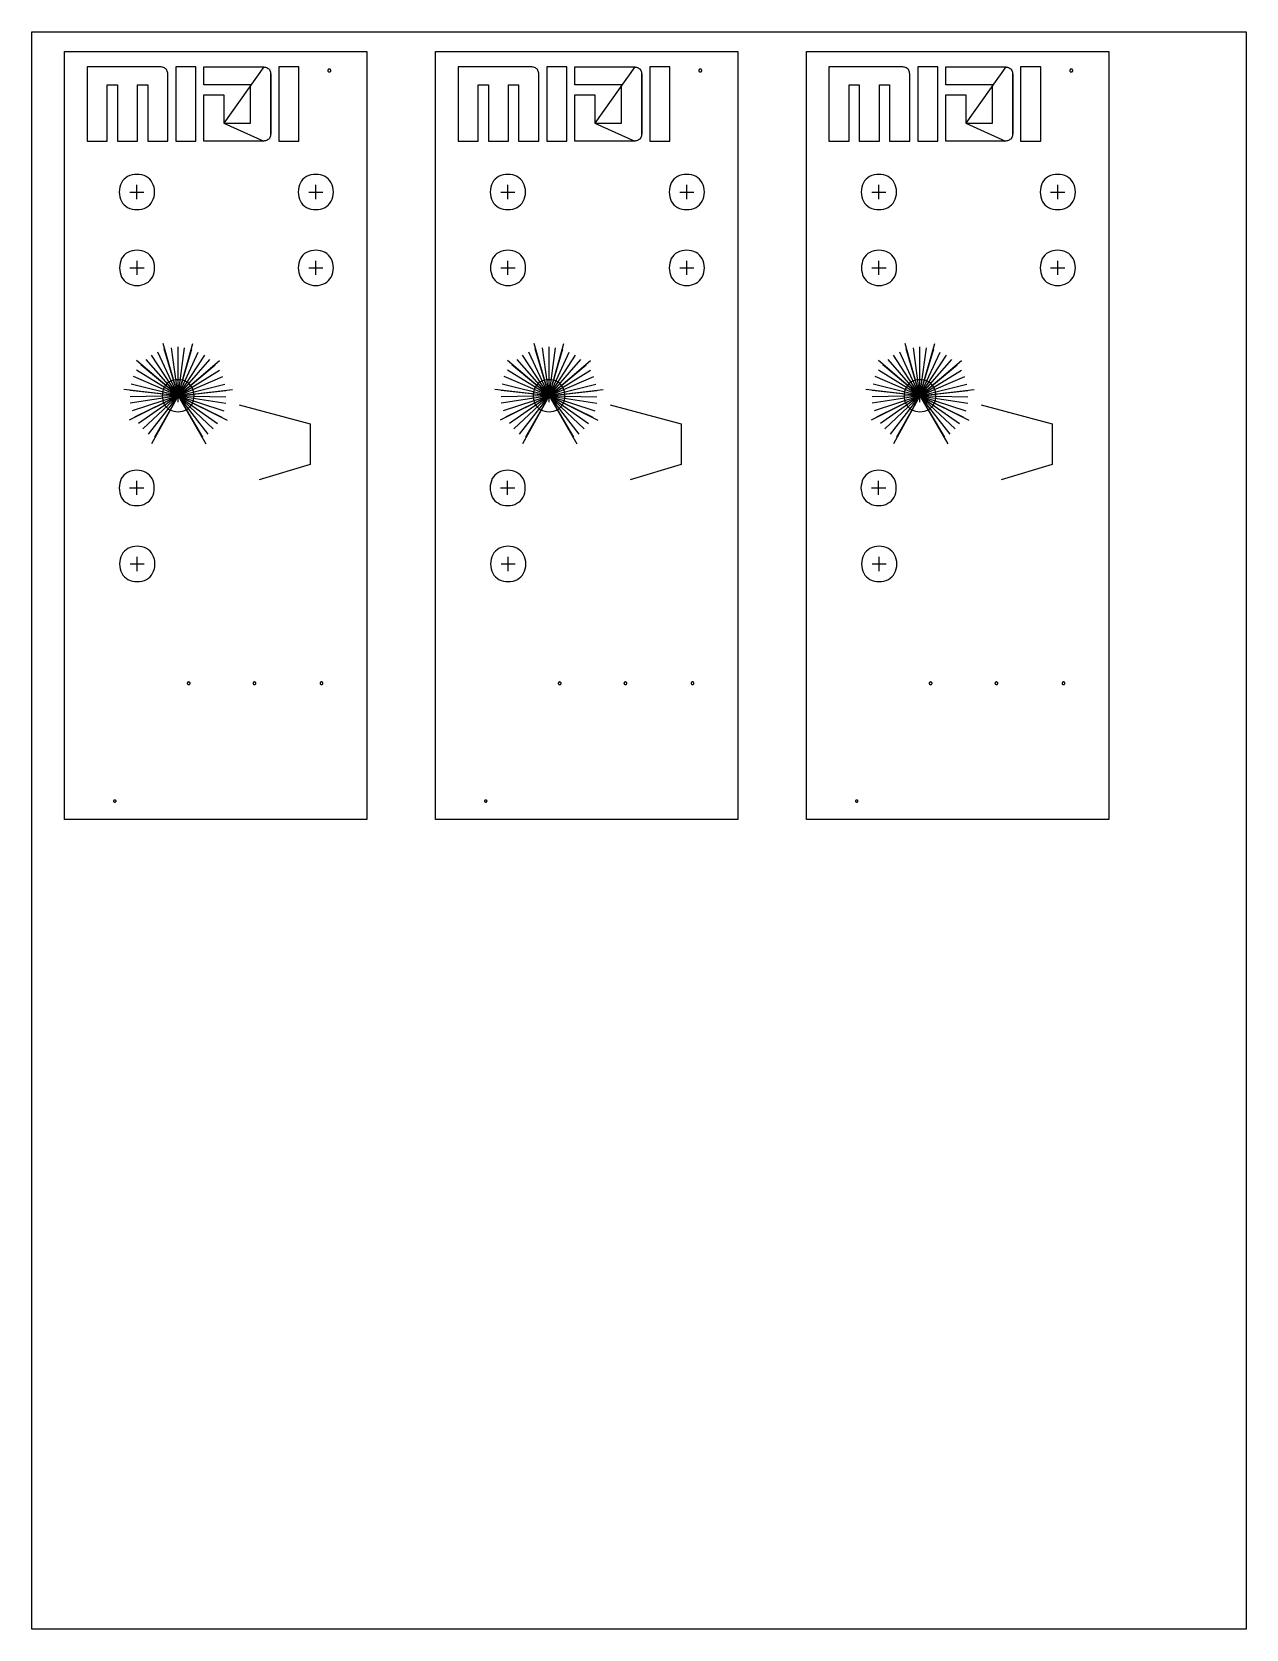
# Model space of a CAD drawing. Extents: x 6 to 209, y 7 to 274.
import ezdxf

# ---------------------------------------------------------------- set-up
doc = ezdxf.new("R2010")
doc.units = 0
doc.layers.add('text', color=7, linetype='CONTINUOUS')

msp = doc.modelspace()

# ---------------------------------------------------------------- linework, layer by layer
at = {"layer": 'text', "color": 5}
msp.add_lwpolyline([(5.56755, 274.434538), (208.776508, 274.434538), (208.776508, 7.241821), (5.56755, 7.241821), (5.56755, 274.434538)], close=True, dxfattribs=at)
at = {"layer": 'text', "color": 7}
for points in [[(29.305171, 142.66559), (11.039586, 142.66559), (11.039586, 271.135714), (61.615607, 271.135714), (61.615607, 142.66559), (11.039586, 142.66559)], [(91.394059, 142.66559), (73.128474, 142.66559), (73.128474, 271.135714), (123.704494, 271.135714), (123.704494, 142.66559), (73.128474, 142.66559)], [(153.482948, 142.66559), (135.217363, 142.66559), (135.217363, 271.135714), (185.793383, 271.135714), (185.793383, 142.66559), (135.217363, 142.66559)], [(27.136029, 268.588512), (24.940809, 268.585703), (14.791956, 268.585703), (14.791956, 256.178428), (18.164139, 256.178428), (18.164139, 265.605373), (19.866382, 265.605373), (19.866382, 256.178428), (23.241375, 256.178428), (23.241375, 265.605373), (24.940809, 265.605373), (24.940809, 256.178428), (28.317206, 256.178428), (28.320015, 267.405931)], [(89.224918, 268.588512), (87.029698, 268.585703), (76.880845, 268.585703), (76.880845, 256.178428), (80.253028, 256.178428), (80.253028, 265.605373), (81.955271, 265.605373), (81.955271, 256.178428), (85.330264, 256.178428), (85.330264, 265.605373), (87.029698, 265.605373), (87.029698, 256.178428), (90.406095, 256.178428), (90.408904, 267.405931)], [(151.313807, 268.588512), (149.118587, 268.585703), (138.969733, 268.585703), (138.969733, 256.178428), (142.341917, 256.178428), (142.341917, 265.605373), (144.04416, 265.605373), (144.04416, 256.178428), (147.419153, 256.178428), (147.419153, 265.605373), (149.118587, 265.605373), (149.118587, 256.178428), (152.494984, 256.178428), (152.497793, 267.405931)]]:
    msp.add_lwpolyline(points, dxfattribs=at)
for points in [[(33.015229, 268.585703), (29.641641, 268.585703), (29.641641, 256.179832), (33.015229, 256.179832), (33.015229, 268.585703), (33.015229, 268.585703)], [(37.713252, 259.157354), (42.169703, 259.157354), (42.169703, 265.605373), (34.339665, 265.605373), (34.339665, 268.585703), (44.366327, 268.588512)], [(45.5461, 267.405931), (45.543291, 257.3582)], [(50.244123, 268.585703), (46.869131, 268.585703), (46.869131, 256.179832), (50.244123, 256.179832), (50.244123, 268.585703), (50.244123, 268.585703)], [(95.104118, 268.585703), (91.73053, 268.585703), (91.73053, 256.179832), (95.104118, 256.179832), (95.104118, 268.585703), (95.104118, 268.585703)], [(99.802141, 259.157354), (104.258592, 259.157354), (104.258592, 265.605373), (96.428553, 265.605373), (96.428553, 268.585703), (106.455216, 268.588512)], [(107.634989, 267.405931), (107.63218, 257.3582)], [(112.333012, 268.585703), (108.95802, 268.585703), (108.95802, 256.179832), (112.333012, 256.179832), (112.333012, 268.585703), (112.333012, 268.585703)], [(157.193007, 268.585703), (153.819419, 268.585703), (153.819419, 256.179832), (157.193007, 256.179832), (157.193007, 268.585703), (157.193007, 268.585703)], [(161.89103, 259.157354), (166.347481, 259.157354), (166.347481, 265.605373), (158.517442, 265.605373), (158.517442, 268.585703), (168.544105, 268.588512)], [(169.723878, 267.405931), (169.721069, 257.3582)], [(174.421901, 268.585703), (171.046909, 268.585703), (171.046909, 256.179832), (174.421901, 256.179832), (174.421901, 268.585703), (174.421901, 268.585703)], [(44.360709, 256.178428), (34.339665, 256.178428), (34.339665, 263.901725), (37.713252, 263.901725), (37.713252, 259.157354), (37.713252, 259.157354)], [(106.449598, 256.178428), (96.428553, 256.178428), (96.428553, 263.901725), (99.802141, 263.901725), (99.802141, 259.157354), (99.802141, 259.157354)], [(168.538487, 256.178428), (158.517442, 256.178428), (158.517442, 263.901725), (161.89103, 263.901725), (161.89103, 259.157354), (161.89103, 259.157354)]]:
    msp.add_lwpolyline(points, close=True, dxfattribs=at)
at = {"layer": 'text', "color": 1}
for points in [[(55.605996, 267.973848), (55.605996, 267.973848)], [(117.694885, 267.973848), (117.694885, 267.973848)], [(179.783774, 267.973848), (179.783774, 267.973848)], [(19.649877, 145.76251), (19.649877, 145.76251)], [(81.738766, 145.76251), (81.738766, 145.76251)], [(143.827655, 145.76251), (143.827655, 145.76251)]]:
    msp.add_lwpolyline(points, close=True, dxfattribs=at)
for points in [[(23.136552, 246.476095), (23.136552, 248.837942)], [(53.073441, 246.476095), (53.073441, 248.837942)], [(85.225441, 246.476095), (85.225441, 248.837942)], [(115.16233, 246.476095), (115.16233, 248.837942)], [(147.31433, 246.476095), (147.31433, 248.837942)], [(177.251219, 246.476095), (177.251219, 248.837942)], [(21.956863, 247.656842), (24.3173, 247.656842)], [(51.893752, 247.656842), (54.254188, 247.656842)], [(84.045752, 247.656842), (86.406188, 247.656842)], [(113.982641, 247.656842), (116.343077, 247.656842)], [(146.134641, 247.656842), (148.495077, 247.656842)], [(176.07153, 247.656842), (178.431966, 247.656842)], [(23.157886, 233.786413), (23.157886, 236.14826)], [(53.073441, 233.786413), (53.073441, 236.14826)], [(85.246774, 233.786413), (85.246774, 236.14826)], [(115.16233, 233.786413), (115.16233, 236.14826)], [(147.335663, 233.786413), (147.335663, 236.14826)], [(177.251219, 233.786413), (177.251219, 236.14826)], [(21.978197, 234.96716), (24.338633, 234.96716)], [(51.893752, 234.96716), (54.254188, 234.96716)], [(84.067086, 234.96716), (86.427522, 234.96716)], [(113.982641, 234.96716), (116.343077, 234.96716)], [(146.155974, 234.96716), (148.516411, 234.96716)], [(176.07153, 234.96716), (178.431966, 234.96716)], [(30.023963, 213.569427), (27.529367, 222.300508)], [(30.023963, 213.569427), (32.518556, 222.300508)], [(92.112852, 213.569427), (89.618256, 222.300508)], [(92.112852, 213.569427), (94.607445, 222.300508)], [(154.201741, 213.569427), (151.707144, 222.300508)], [(154.201741, 213.569427), (156.696334, 222.300508)], [(30.023963, 213.569427), (23.074732, 219.449555)], [(30.023963, 213.569427), (24.6784, 219.627722)], [(30.023963, 213.569427), (25.569328, 220.340474)], [(30.023963, 213.569427), (26.638439, 220.875032)], [(30.023963, 213.569427), (27.707553, 221.409589)], [(30.023963, 213.569427), (28.954849, 221.587756)], [(30.023963, 213.569427), (30.023963, 221.765951)], [(30.023963, 213.569427), (31.093074, 221.587756)], [(30.023963, 213.569427), (32.340372, 221.409589)], [(30.023963, 213.569427), (33.409484, 220.875032)], [(30.023963, 213.569427), (34.478595, 220.340474)], [(30.023963, 213.569427), (35.369523, 219.627722)], [(30.023963, 213.569427), (36.973191, 219.449555)], [(92.112852, 213.569427), (85.16362, 219.449555)], [(92.112852, 213.569427), (86.767289, 219.627722)], [(92.112852, 213.569427), (87.658217, 220.340474)], [(92.112852, 213.569427), (88.727328, 220.875032)], [(92.112852, 213.569427), (89.796442, 221.409589)], [(92.112852, 213.569427), (91.043737, 221.587756)], [(92.112852, 213.569427), (92.112852, 221.765951)], [(92.112852, 213.569427), (93.181963, 221.587756)], [(92.112852, 213.569427), (94.429261, 221.409589)], [(92.112852, 213.569427), (95.498372, 220.875032)], [(92.112852, 213.569427), (96.567484, 220.340474)], [(92.112852, 213.569427), (97.458411, 219.627722)], [(92.112852, 213.569427), (99.06208, 219.449555)], [(154.201741, 213.569427), (147.252509, 219.449555)], [(154.201741, 213.569427), (148.856178, 219.627722)], [(154.201741, 213.569427), (149.747105, 220.340474)], [(154.201741, 213.569427), (150.816217, 220.875032)], [(154.201741, 213.569427), (151.885331, 221.409589)], [(154.201741, 213.569427), (153.132626, 221.587756)], [(154.201741, 213.569427), (154.201741, 221.765951)], [(154.201741, 213.569427), (155.270852, 221.587756)], [(154.201741, 213.569427), (156.51815, 221.409589)], [(154.201741, 213.569427), (157.587261, 220.875032)], [(154.201741, 213.569427), (158.656373, 220.340474)], [(154.201741, 213.569427), (159.5473, 219.627722)], [(154.201741, 213.569427), (161.150969, 219.449555)], [(30.023963, 213.569427), (22.540177, 216.77677)], [(30.023963, 213.569427), (23.074732, 217.845884)], [(30.023963, 213.569427), (23.787473, 218.736803)], [(30.023963, 213.569427), (36.26045, 218.736803)], [(30.023963, 213.569427), (36.973191, 217.845884)], [(30.023963, 213.569427), (37.507748, 216.77677)], [(92.112852, 213.569427), (84.629066, 216.77677)], [(92.112852, 213.569427), (85.16362, 217.845884)], [(92.112852, 213.569427), (85.876361, 218.736803)], [(92.112852, 213.569427), (98.349339, 218.736803)], [(92.112852, 213.569427), (99.06208, 217.845884)], [(92.112852, 213.569427), (99.596637, 216.77677)], [(154.201741, 213.569427), (146.717955, 216.77677)], [(154.201741, 213.569427), (147.252509, 217.845884)], [(154.201741, 213.569427), (147.96525, 218.736803)], [(154.201741, 213.569427), (160.438228, 218.736803)], [(154.201741, 213.569427), (161.150969, 217.845884)], [(154.201741, 213.569427), (161.685526, 216.77677)], [(30.023963, 213.569427), (20.936509, 214.638541)], [(30.023963, 213.569427), (22.00562, 214.460346)], [(30.023963, 213.569427), (22.183804, 215.52946)], [(30.023963, 213.569427), (37.864119, 215.52946)], [(30.023963, 213.569427), (39.111417, 214.638541)], [(30.023963, 212.500313), (30.023963, 214.638541)], [(30.023963, 213.569427), (38.042305, 214.460346)], [(92.112852, 213.569427), (83.025398, 214.638541)], [(92.112852, 213.569427), (84.094509, 214.460346)], [(92.112852, 213.569427), (84.272693, 215.52946)], [(92.112852, 213.569427), (99.953008, 215.52946)], [(92.112852, 213.569427), (101.200306, 214.638541)], [(92.112852, 212.500313), (92.112852, 214.638541)], [(92.112852, 213.569427), (100.131194, 214.460346)], [(154.201741, 213.569427), (145.114287, 214.638541)], [(154.201741, 213.569427), (146.183398, 214.460346)], [(154.201741, 213.569427), (146.361582, 215.52946)], [(154.201741, 213.569427), (162.041896, 215.52946)], [(154.201741, 213.569427), (163.289194, 214.638541)], [(154.201741, 212.500313), (154.201741, 214.638541)], [(154.201741, 213.569427), (162.220083, 214.460346)], [(30.023963, 213.569427), (21.827434, 209.471165)], [(30.023963, 213.569427), (22.00562, 212.322118)], [(30.023963, 213.569427), (22.00562, 213.391232)], [(30.023963, 213.569427), (22.361991, 211.074837)], [(30.023963, 213.569427), (22.718361, 210.005722)], [(30.023963, 213.569427), (23.431102, 208.936608)], [(30.023963, 213.569427), (24.143843, 208.045689)], [(30.023963, 213.569427), (25.034771, 207.154742)], [(30.023963, 213.569427), (25.569328, 205.55107)], [(30.023963, 213.569427), (26.103885, 206.620185)], [(28.954849, 213.569427), (31.093074, 213.569427)], [(30.023963, 213.569427), (38.220489, 209.471165)], [(30.023963, 213.569427), (34.656782, 205.55107)], [(30.023963, 213.569427), (38.042305, 213.391232)], [(30.023963, 213.569427), (38.042305, 212.322118)], [(30.023963, 213.569427), (37.685932, 211.074837)], [(30.023963, 213.569427), (37.329562, 210.005722)], [(30.023963, 213.569427), (36.616821, 208.936608)], [(30.023963, 213.569427), (35.90408, 208.045689)], [(30.023963, 213.569427), (35.013152, 207.154742)], [(30.023963, 213.569427), (34.122225, 206.620185)], [(40.23984, 212.044499), (52.149522, 208.873819), (52.150933, 202.090806), (43.617766, 199.482404)], [(92.112852, 213.569427), (83.916322, 209.471165)], [(92.112852, 213.569427), (84.094509, 212.322118)], [(92.112852, 213.569427), (84.094509, 213.391232)], [(92.112852, 213.569427), (84.45088, 211.074837)], [(92.112852, 213.569427), (84.80725, 210.005722)], [(92.112852, 213.569427), (85.519991, 208.936608)], [(92.112852, 213.569427), (86.232732, 208.045689)], [(92.112852, 213.569427), (87.123659, 207.154742)], [(92.112852, 213.569427), (87.658217, 205.55107)], [(92.112852, 213.569427), (88.192774, 206.620185)], [(91.043737, 213.569427), (93.181963, 213.569427)], [(92.112852, 213.569427), (100.309378, 209.471165)], [(92.112852, 213.569427), (96.745671, 205.55107)], [(92.112852, 213.569427), (100.131194, 213.391232)], [(92.112852, 213.569427), (100.131194, 212.322118)], [(92.112852, 213.569427), (99.774821, 211.074837)], [(92.112852, 213.569427), (99.41845, 210.005722)], [(92.112852, 213.569427), (98.70571, 208.936608)], [(92.112852, 213.569427), (97.992969, 208.045689)], [(92.112852, 213.569427), (97.102041, 207.154742)], [(92.112852, 213.569427), (96.211113, 206.620185)], [(102.328729, 212.044499), (114.238411, 208.873819), (114.239822, 202.090806), (105.706655, 199.482404)], [(154.201741, 213.569427), (146.005211, 209.471165)], [(154.201741, 213.569427), (146.183398, 212.322118)], [(154.201741, 213.569427), (146.183398, 213.391232)], [(154.201741, 213.569427), (146.539768, 211.074837)], [(154.201741, 213.569427), (146.896139, 210.005722)], [(154.201741, 213.569427), (147.60888, 208.936608)], [(154.201741, 213.569427), (148.321621, 208.045689)], [(154.201741, 213.569427), (149.212548, 207.154742)], [(154.201741, 213.569427), (149.747105, 205.55107)], [(154.201741, 213.569427), (150.281663, 206.620185)], [(153.132626, 213.569427), (155.270852, 213.569427)], [(154.201741, 213.569427), (162.398267, 209.471165)], [(154.201741, 213.569427), (158.834559, 205.55107)], [(154.201741, 213.569427), (162.220083, 213.391232)], [(154.201741, 213.569427), (162.220083, 212.322118)], [(154.201741, 213.569427), (161.86371, 211.074837)], [(154.201741, 213.569427), (161.507339, 210.005722)], [(154.201741, 213.569427), (160.794598, 208.936608)], [(154.201741, 213.569427), (160.081857, 208.045689)], [(154.201741, 213.569427), (159.19093, 207.154742)], [(154.201741, 213.569427), (158.300002, 206.620185)], [(164.417618, 212.044499), (176.3273, 208.873819), (176.328711, 202.090806), (167.795544, 199.482404)], [(21.922291, 198.15299), (24.282727, 198.15299)], [(23.10198, 196.972243), (23.10198, 199.33409)], [(84.01118, 198.15299), (86.371616, 198.15299)], [(85.190869, 196.972243), (85.190869, 199.33409)], [(146.100069, 198.15299), (148.460505, 198.15299)], [(147.279758, 196.972243), (147.279758, 199.33409)], [(22.013223, 185.430091), (24.373659, 185.430091)], [(23.192912, 184.249344), (23.192912, 186.611191)], [(84.102112, 185.430091), (86.462548, 185.430091)], [(85.281801, 184.249344), (85.281801, 186.611191)], [(146.191001, 185.430091), (148.551437, 185.430091)], [(147.37069, 184.249344), (147.37069, 186.611191)]]:
    msp.add_lwpolyline(points, dxfattribs=at)
at = {"layer": 'text', "color": 4}
for points in [[(32.047628, 165.471305), (32.047628, 165.471305)], [(43.050225, 165.471305), (43.050225, 165.471305)], [(54.275679, 165.471305), (54.275679, 165.471305)], [(94.136517, 165.471305), (94.136517, 165.471305)], [(105.139114, 165.471305), (105.139114, 165.471305)], [(116.364568, 165.471305), (116.364568, 165.471305)], [(156.225406, 165.471305), (156.225406, 165.471305)], [(167.228003, 165.471305), (167.228003, 165.471305)], [(178.453457, 165.471305), (178.453457, 165.471305)]]:
    msp.add_lwpolyline(points, close=True, dxfattribs=at)
at = {"layer": 'text', "color": 7}
for points, knots in [([(28.320015, 267.405931), (28.287479, 267.61316), (28.223359, 268.021563), (27.752291, 268.492051), (27.343574, 268.556026), (27.136029, 268.588512)], [0, 0, 0, 0, 0.618325, 1.218577, 1.837842, 1.837842, 1.837842, 1.837842]), ([(44.366327, 268.588512), (44.572878, 268.555891), (44.980308, 268.491544), (45.449522, 268.021173), (45.513578, 267.613112), (45.5461, 267.405931)], [0, 0, 0, 0, 0.616403, 1.215883, 1.834167, 1.834167, 1.834167, 1.834167]), ([(90.408904, 267.405931), (90.376368, 267.61316), (90.312248, 268.021563), (89.84118, 268.492051), (89.432463, 268.556026), (89.224918, 268.588512)], [0, 0, 0, 0, 0.618325, 1.218577, 1.837842, 1.837842, 1.837842, 1.837842]), ([(106.455216, 268.588512), (106.661767, 268.555891), (107.069197, 268.491544), (107.538411, 268.021173), (107.602466, 267.613112), (107.634989, 267.405931)], [0, 0, 0, 0, 0.616403, 1.215883, 1.834167, 1.834167, 1.834167, 1.834167]), ([(152.497793, 267.405931), (152.465257, 267.61316), (152.401137, 268.021563), (151.930069, 268.492051), (151.521352, 268.556026), (151.313807, 268.588512)], [0, 0, 0, 0, 0.618325, 1.218577, 1.837842, 1.837842, 1.837842, 1.837842]), ([(168.544105, 268.588512), (168.750656, 268.555891), (169.158086, 268.491544), (169.627299, 268.021173), (169.691355, 267.613112), (169.723878, 267.405931)], [0, 0, 0, 0, 0.616403, 1.215883, 1.834167, 1.834167, 1.834167, 1.834167]), ([(45.543291, 257.3582), (45.511024, 257.151197), (45.447474, 256.743508), (44.976661, 256.273857), (44.568343, 256.210597), (44.360709, 256.178428)], [0, 0, 0, 0, 0.617445, 1.216043, 1.83537, 1.83537, 1.83537, 1.83537]), ([(107.63218, 257.3582), (107.599912, 257.151197), (107.536362, 256.743508), (107.06555, 256.273857), (106.657232, 256.210597), (106.449598, 256.178428)], [0, 0, 0, 0, 0.617445, 1.216043, 1.83537, 1.83537, 1.83537, 1.83537]), ([(169.721069, 257.3582), (169.688801, 257.151197), (169.625251, 256.743508), (169.154439, 256.273857), (168.746121, 256.210597), (168.538487, 256.178428)], [0, 0, 0, 0, 0.617445, 1.216043, 1.83537, 1.83537, 1.83537, 1.83537])]:
    msp.add_open_spline(points, degree=3, knots=knots, dxfattribs=at)
at = {"layer": 'text', "color": 1}
for points, knots in [([(55.605996, 267.973848), (55.604217, 267.952798), (55.60065, 267.910593), (55.572633, 267.851851), (55.530272, 267.801627), (55.474863, 267.763313), (55.410731, 267.739304), (55.342004, 267.731107), (55.273285, 267.739304), (55.20913, 267.763313), (55.153803, 267.801627), (55.111148, 267.851851), (55.08419, 267.910593), (55.074935, 267.973848), (55.08419, 268.037103), (55.111148, 268.095845), (55.153803, 268.146069), (55.20913, 268.184383), (55.273285, 268.208392), (55.342004, 268.216589), (55.410731, 268.208392), (55.474863, 268.184383), (55.530272, 268.146069), (55.572633, 268.095845), (55.60065, 268.037103), (55.604217, 267.994897), (55.605996, 267.973848)], [0, 0, 0, 0, 0.062937, 0.126191, 0.191411, 0.25826, 0.325918, 0.394921, 0.463924, 0.531582, 0.598431, 0.663651, 0.726905, 0.789842, 0.852778, 0.916033, 0.981253, 1.048102, 1.11576, 1.184763, 1.253766, 1.321424, 1.388273, 1.453493, 1.516747, 1.579684, 1.579684, 1.579684, 1.579684]), ([(117.694885, 267.973848), (117.693106, 267.952798), (117.689539, 267.910593), (117.661521, 267.851851), (117.619161, 267.801627), (117.563752, 267.763313), (117.49962, 267.739304), (117.430893, 267.731107), (117.362174, 267.739304), (117.298019, 267.763313), (117.242692, 267.801627), (117.200037, 267.851851), (117.173079, 267.910593), (117.163824, 267.973848), (117.173079, 268.037103), (117.200037, 268.095845), (117.242692, 268.146069), (117.298019, 268.184383), (117.362174, 268.208392), (117.430893, 268.216589), (117.49962, 268.208392), (117.563752, 268.184383), (117.619161, 268.146069), (117.661521, 268.095845), (117.689539, 268.037103), (117.693106, 267.994897), (117.694885, 267.973848)], [0, 0, 0, 0, 0.062937, 0.126191, 0.191411, 0.25826, 0.325918, 0.394921, 0.463924, 0.531582, 0.598431, 0.663651, 0.726905, 0.789842, 0.852778, 0.916033, 0.981253, 1.048102, 1.11576, 1.184763, 1.253766, 1.321424, 1.388273, 1.453493, 1.516747, 1.579684, 1.579684, 1.579684, 1.579684]), ([(179.783774, 267.973848), (179.781995, 267.952798), (179.778427, 267.910593), (179.75041, 267.851851), (179.70805, 267.801627), (179.65264, 267.763313), (179.588509, 267.739304), (179.519782, 267.731107), (179.451063, 267.739304), (179.386908, 267.763313), (179.331581, 267.801627), (179.288926, 267.851851), (179.261968, 267.910593), (179.252713, 267.973848), (179.261968, 268.037103), (179.288926, 268.095845), (179.331581, 268.146069), (179.386908, 268.184383), (179.451063, 268.208392), (179.519782, 268.216589), (179.588509, 268.208392), (179.65264, 268.184383), (179.70805, 268.146069), (179.75041, 268.095845), (179.778427, 268.037103), (179.781995, 267.994897), (179.783774, 267.973848)], [0, 0, 0, 0, 0.062937, 0.126191, 0.191411, 0.25826, 0.325918, 0.394921, 0.463924, 0.531582, 0.598431, 0.663651, 0.726905, 0.789842, 0.852778, 0.916033, 0.981253, 1.048102, 1.11576, 1.184763, 1.253766, 1.321424, 1.388273, 1.453493, 1.516747, 1.579684, 1.579684, 1.579684, 1.579684]), ([(20.184508, 247.656842), (20.247716, 248.199221), (20.368475, 249.235451), (21.565492, 250.398158), (23.134535, 250.718611), (24.715949, 250.398351), (25.877999, 249.235331), (26.198309, 247.656888), (25.877942, 246.078464), (24.715971, 244.915429), (23.134535, 244.595025), (21.56547, 244.915623), (20.368534, 246.07834), (20.247733, 247.114523), (20.184508, 247.656842)], [0, 0, 0, 0, 1.596244, 3.049669, 4.645981, 6.242661, 7.6958, 9.291968, 10.887983, 12.341177, 13.937876, 15.534206, 16.987686, 18.583778, 18.583778, 18.583778, 18.583778]), ([(50.121397, 247.656842), (50.184604, 248.199221), (50.305364, 249.235451), (51.502381, 250.398158), (53.071424, 250.718611), (54.652837, 250.398351), (55.814888, 249.235331), (56.135198, 247.656888), (55.814831, 246.078464), (54.652859, 244.915429), (53.071424, 244.595025), (51.502359, 244.915623), (50.305422, 246.07834), (50.184622, 247.114523), (50.121397, 247.656842)], [0, 0, 0, 0, 1.596244, 3.049669, 4.645981, 6.242661, 7.6958, 9.291968, 10.887983, 12.341177, 13.937876, 15.534206, 16.987686, 18.583778, 18.583778, 18.583778, 18.583778]), ([(82.273397, 247.656842), (82.336604, 248.199221), (82.457364, 249.235451), (83.654381, 250.398158), (85.223424, 250.718611), (86.804838, 250.398351), (87.966888, 249.235331), (88.287198, 247.656888), (87.966831, 246.078464), (86.804859, 244.915429), (85.223424, 244.595025), (83.654359, 244.915623), (82.457422, 246.07834), (82.336622, 247.114523), (82.273397, 247.656842)], [0, 0, 0, 0, 1.596244, 3.049669, 4.645981, 6.242661, 7.6958, 9.291968, 10.887983, 12.341177, 13.937876, 15.534206, 16.987686, 18.583778, 18.583778, 18.583778, 18.583778]), ([(112.210286, 247.656842), (112.273493, 248.199221), (112.394253, 249.235451), (113.59127, 250.398158), (115.160313, 250.718611), (116.741726, 250.398351), (117.903776, 249.235331), (118.224087, 247.656888), (117.90372, 246.078464), (116.741748, 244.915429), (115.160313, 244.595025), (113.591248, 244.915623), (112.394311, 246.07834), (112.27351, 247.114523), (112.210286, 247.656842)], [0, 0, 0, 0, 1.596244, 3.049669, 4.645981, 6.242661, 7.6958, 9.291968, 10.887983, 12.341177, 13.937876, 15.534206, 16.987686, 18.583778, 18.583778, 18.583778, 18.583778]), ([(144.362286, 247.656842), (144.425493, 248.199221), (144.546253, 249.235451), (145.74327, 250.398158), (147.312313, 250.718611), (148.893727, 250.398351), (150.055777, 249.235331), (150.376087, 247.656888), (150.05572, 246.078464), (148.893748, 244.915429), (147.312313, 244.595025), (145.743248, 244.915623), (144.546311, 246.07834), (144.425511, 247.114523), (144.362286, 247.656842)], [0, 0, 0, 0, 1.596244, 3.049669, 4.645981, 6.242661, 7.6958, 9.291968, 10.887983, 12.341177, 13.937876, 15.534206, 16.987686, 18.583778, 18.583778, 18.583778, 18.583778]), ([(174.299174, 247.656842), (174.362382, 248.199221), (174.483142, 249.235451), (175.680159, 250.398158), (177.249202, 250.718611), (178.830615, 250.398351), (179.992665, 249.235331), (180.312975, 247.656888), (179.992608, 246.078464), (178.830637, 244.915429), (177.249202, 244.595025), (175.680137, 244.915623), (174.4832, 246.07834), (174.362399, 247.114523), (174.299174, 247.656842)], [0, 0, 0, 0, 1.596244, 3.049669, 4.645981, 6.242661, 7.6958, 9.291968, 10.887983, 12.341177, 13.937876, 15.534206, 16.987686, 18.583778, 18.583778, 18.583778, 18.583778]), ([(20.205841, 234.96716), (20.269049, 235.509539), (20.389809, 236.545769), (21.586825, 237.708476), (23.155869, 238.028929), (24.737282, 237.708669), (25.899332, 236.545649), (26.219642, 234.967206), (25.899275, 233.388782), (24.737304, 232.225747), (23.155869, 231.905343), (21.586804, 232.225941), (20.389867, 233.388658), (20.269066, 234.424841), (20.205841, 234.96716)], [0, 0, 0, 0, 1.596244, 3.049669, 4.645981, 6.242661, 7.6958, 9.291968, 10.887983, 12.341177, 13.937876, 15.534206, 16.987686, 18.583778, 18.583778, 18.583778, 18.583778]), ([(50.121397, 234.96716), (50.184604, 235.509539), (50.305364, 236.545769), (51.502381, 237.708476), (53.071424, 238.028929), (54.652837, 237.708669), (55.814888, 236.545649), (56.135198, 234.967206), (55.814831, 233.388782), (54.652859, 232.225747), (53.071424, 231.905343), (51.502359, 232.225941), (50.305422, 233.388658), (50.184622, 234.424841), (50.121397, 234.96716)], [0, 0, 0, 0, 1.596244, 3.049669, 4.645981, 6.242661, 7.6958, 9.291968, 10.887983, 12.341177, 13.937876, 15.534206, 16.987686, 18.583778, 18.583778, 18.583778, 18.583778]), ([(82.29473, 234.96716), (82.357938, 235.509539), (82.478697, 236.545769), (83.675714, 237.708476), (85.244757, 238.028929), (86.826171, 237.708669), (87.988221, 236.545649), (88.308531, 234.967206), (87.988164, 233.388782), (86.826193, 232.225747), (85.244757, 231.905343), (83.675692, 232.225941), (82.478756, 233.388658), (82.357955, 234.424841), (82.29473, 234.96716)], [0, 0, 0, 0, 1.596244, 3.049669, 4.645981, 6.242661, 7.6958, 9.291968, 10.887983, 12.341177, 13.937876, 15.534206, 16.987686, 18.583778, 18.583778, 18.583778, 18.583778]), ([(112.210286, 234.96716), (112.273493, 235.509539), (112.394253, 236.545769), (113.59127, 237.708476), (115.160313, 238.028929), (116.741726, 237.708669), (117.903776, 236.545649), (118.224087, 234.967206), (117.90372, 233.388782), (116.741748, 232.225747), (115.160313, 231.905343), (113.591248, 232.225941), (112.394311, 233.388658), (112.27351, 234.424841), (112.210286, 234.96716)], [0, 0, 0, 0, 1.596244, 3.049669, 4.645981, 6.242661, 7.6958, 9.291968, 10.887983, 12.341177, 13.937876, 15.534206, 16.987686, 18.583778, 18.583778, 18.583778, 18.583778]), ([(144.383619, 234.96716), (144.446826, 235.509539), (144.567586, 236.545769), (145.764603, 237.708476), (147.333646, 238.028929), (148.91506, 237.708669), (150.07711, 236.545649), (150.39742, 234.967206), (150.077053, 233.388782), (148.915081, 232.225747), (147.333646, 231.905343), (145.764581, 232.225941), (144.567644, 233.388658), (144.446844, 234.424841), (144.383619, 234.96716)], [0, 0, 0, 0, 1.596244, 3.049669, 4.645981, 6.242661, 7.6958, 9.291968, 10.887983, 12.341177, 13.937876, 15.534206, 16.987686, 18.583778, 18.583778, 18.583778, 18.583778]), ([(174.299174, 234.96716), (174.362382, 235.509539), (174.483142, 236.545769), (175.680159, 237.708476), (177.249202, 238.028929), (178.830615, 237.708669), (179.992665, 236.545649), (180.312975, 234.967206), (179.992608, 233.388782), (178.830637, 232.225747), (177.249202, 231.905343), (175.680137, 232.225941), (174.4832, 233.388658), (174.362399, 234.424841), (174.299174, 234.96716)], [0, 0, 0, 0, 1.596244, 3.049669, 4.645981, 6.242661, 7.6958, 9.291968, 10.887983, 12.341177, 13.937876, 15.534206, 16.987686, 18.583778, 18.583778, 18.583778, 18.583778]), ([(27.35118, 213.569427), (27.408381, 214.060561), (27.51766, 214.99884), (28.601404, 216.051749), (30.022048, 216.341909), (31.453837, 216.051749), (32.506139, 214.99884), (32.796512, 213.569427), (32.506139, 212.140014), (31.453837, 211.087106), (30.022048, 210.796945), (28.601404, 211.087106), (27.51766, 212.140014), (27.408381, 213.078293), (27.35118, 213.569427)], [0, 0, 0, 0, 1.44542, 2.761381, 4.206798, 5.652215, 6.968175, 8.413595, 9.859014, 11.174974, 12.620391, 14.065809, 15.38177, 16.82719, 16.82719, 16.82719, 16.82719]), ([(89.440069, 213.569427), (89.49727, 214.060561), (89.606549, 214.99884), (90.690293, 216.051749), (92.110937, 216.341909), (93.542726, 216.051749), (94.595028, 214.99884), (94.885401, 213.569427), (94.595028, 212.140014), (93.542726, 211.087106), (92.110937, 210.796945), (90.690293, 211.087106), (89.606549, 212.140014), (89.49727, 213.078293), (89.440069, 213.569427)], [0, 0, 0, 0, 1.44542, 2.761381, 4.206798, 5.652215, 6.968175, 8.413595, 9.859014, 11.174974, 12.620391, 14.065809, 15.38177, 16.82719, 16.82719, 16.82719, 16.82719]), ([(151.528958, 213.569427), (151.586159, 214.060561), (151.695438, 214.99884), (152.779182, 216.051749), (154.199825, 216.341909), (155.631615, 216.051749), (156.683917, 214.99884), (156.97429, 213.569427), (156.683917, 212.140014), (155.631615, 211.087106), (154.199825, 210.796945), (152.779182, 211.087106), (151.695438, 212.140014), (151.586159, 213.078293), (151.528958, 213.569427)], [0, 0, 0, 0, 1.44542, 2.761381, 4.206798, 5.652215, 6.968175, 8.413595, 9.859014, 11.174974, 12.620391, 14.065809, 15.38177, 16.82719, 16.82719, 16.82719, 16.82719]), ([(20.149936, 198.15299), (20.213143, 198.695369), (20.333903, 199.731599), (21.53092, 200.894306), (23.099963, 201.214759), (24.681377, 200.894499), (25.843427, 199.731479), (26.163737, 198.153036), (25.84337, 196.574612), (24.681398, 195.411577), (23.099963, 195.091173), (21.530898, 195.411771), (20.333961, 196.574488), (20.213161, 197.610671), (20.149936, 198.15299)], [0, 0, 0, 0, 1.596244, 3.049669, 4.645981, 6.242661, 7.6958, 9.291968, 10.887983, 12.341177, 13.937876, 15.534206, 16.987686, 18.583778, 18.583778, 18.583778, 18.583778]), ([(82.238825, 198.15299), (82.302032, 198.695369), (82.422792, 199.731599), (83.619809, 200.894306), (85.188852, 201.214759), (86.770265, 200.894499), (87.932316, 199.731479), (88.252626, 198.153036), (87.932259, 196.574612), (86.770287, 195.411577), (85.188852, 195.091173), (83.619787, 195.411771), (82.42285, 196.574488), (82.30205, 197.610671), (82.238825, 198.15299)], [0, 0, 0, 0, 1.596244, 3.049669, 4.645981, 6.242661, 7.6958, 9.291968, 10.887983, 12.341177, 13.937876, 15.534206, 16.987686, 18.583778, 18.583778, 18.583778, 18.583778]), ([(144.327713, 198.15299), (144.390921, 198.695369), (144.511681, 199.731599), (145.708698, 200.894306), (147.277741, 201.214759), (148.859154, 200.894499), (150.021204, 199.731479), (150.341514, 198.153036), (150.021147, 196.574612), (148.859176, 195.411577), (147.277741, 195.091173), (145.708676, 195.411771), (144.511739, 196.574488), (144.390938, 197.610671), (144.327713, 198.15299)], [0, 0, 0, 0, 1.596244, 3.049669, 4.645981, 6.242661, 7.6958, 9.291968, 10.887983, 12.341177, 13.937876, 15.534206, 16.987686, 18.583778, 18.583778, 18.583778, 18.583778]), ([(20.240868, 185.430091), (20.304075, 185.97247), (20.424835, 187.0087), (21.621852, 188.171406), (23.190895, 188.491859), (24.772309, 188.171599), (25.934359, 187.008579), (26.254669, 185.430136), (25.934302, 183.851712), (24.77233, 182.688678), (23.190895, 182.368273), (21.62183, 182.688872), (20.424893, 183.851588), (20.304093, 184.887771), (20.240868, 185.430091)], [0, 0, 0, 0, 1.596244, 3.049669, 4.645981, 6.242661, 7.6958, 9.291968, 10.887983, 12.341177, 13.937876, 15.534206, 16.987686, 18.583778, 18.583778, 18.583778, 18.583778]), ([(82.329757, 185.430091), (82.392964, 185.97247), (82.513724, 187.0087), (83.710741, 188.171406), (85.279784, 188.491859), (86.861197, 188.171599), (88.023248, 187.008579), (88.343558, 185.430136), (88.023191, 183.851712), (86.861219, 182.688678), (85.279784, 182.368273), (83.710719, 182.688872), (82.513782, 183.851588), (82.392982, 184.887771), (82.329757, 185.430091)], [0, 0, 0, 0, 1.596244, 3.049669, 4.645981, 6.242661, 7.6958, 9.291968, 10.887983, 12.341177, 13.937876, 15.534206, 16.987686, 18.583778, 18.583778, 18.583778, 18.583778]), ([(144.418645, 185.430091), (144.481853, 185.97247), (144.602613, 187.0087), (145.79963, 188.171406), (147.368673, 188.491859), (148.950086, 188.171599), (150.112136, 187.008579), (150.432446, 185.430136), (150.112079, 183.851712), (148.950108, 182.688678), (147.368673, 182.368273), (145.799608, 182.688872), (144.602671, 183.851588), (144.48187, 184.887771), (144.418645, 185.430091)], [0, 0, 0, 0, 1.596244, 3.049669, 4.645981, 6.242661, 7.6958, 9.291968, 10.887983, 12.341177, 13.937876, 15.534206, 16.987686, 18.583778, 18.583778, 18.583778, 18.583778]), ([(19.649877, 145.76251), (19.643223, 145.732339), (19.629292, 145.669175), (19.540597, 145.60853), (19.434191, 145.587068), (19.326021, 145.60853), (19.241869, 145.669175), (19.206441, 145.76251), (19.241869, 145.855845), (19.326021, 145.91649), (19.434191, 145.937952), (19.540597, 145.91649), (19.629292, 145.855845), (19.643223, 145.792681), (19.649877, 145.76251)], [0, 0, 0, 0, 0.089771, 0.187937, 0.299338, 0.41074, 0.508905, 0.598676, 0.688447, 0.786613, 0.898014, 1.009416, 1.107581, 1.197353, 1.197353, 1.197353, 1.197353]), ([(81.738766, 145.76251), (81.737277, 145.747707), (81.73425, 145.717621), (81.710858, 145.676314), (81.676001, 145.641342), (81.630751, 145.614834), (81.578572, 145.598263), (81.504475, 145.59075), (81.414926, 145.608531), (81.330755, 145.669176), (81.295332, 145.76251), (81.330755, 145.855844), (81.414926, 145.916489), (81.504475, 145.93427), (81.578572, 145.926757), (81.630751, 145.910186), (81.676001, 145.883678), (81.710858, 145.848706), (81.73425, 145.807398), (81.737277, 145.777313), (81.738766, 145.76251)], [0, 0, 0, 0, 0.044222, 0.089872, 0.138878, 0.191121, 0.245548, 0.301898, 0.413299, 0.511464, 0.601235, 0.691005, 0.78917, 0.900571, 0.956921, 1.011348, 1.063591, 1.112597, 1.158247, 1.202469, 1.202469, 1.202469, 1.202469]), ([(143.827655, 145.76251), (143.826166, 145.747707), (143.823139, 145.717621), (143.799747, 145.676314), (143.76489, 145.641342), (143.71964, 145.614834), (143.667461, 145.598263), (143.593364, 145.59075), (143.503814, 145.608531), (143.419644, 145.669176), (143.384221, 145.76251), (143.419644, 145.855844), (143.503814, 145.916489), (143.593364, 145.93427), (143.667461, 145.926757), (143.71964, 145.910186), (143.76489, 145.883678), (143.799747, 145.848706), (143.823139, 145.807398), (143.826166, 145.777313), (143.827655, 145.76251)], [0, 0, 0, 0, 0.044222, 0.089872, 0.138878, 0.191121, 0.245548, 0.301898, 0.413299, 0.511464, 0.601235, 0.691005, 0.78917, 0.900571, 0.956921, 1.011348, 1.063591, 1.112597, 1.158247, 1.202469, 1.202469, 1.202469, 1.202469])]:
    msp.add_open_spline(points, degree=3, knots=knots, dxfattribs=at)
at = {"layer": 'text', "color": 4}
for points in [[(32.047628, 165.471305), (32.046009, 165.452355), (32.042759, 165.414331), (32.017257, 165.361444), (31.978729, 165.316253), (31.928359, 165.281795), (31.870081, 165.260209), (31.807636, 165.25284), (31.745198, 165.260209), (31.686898, 165.281795), (31.636604, 165.316253), (31.597806, 165.361444), (31.57327, 165.414331), (31.564842, 165.471305), (31.57327, 165.528278), (31.597806, 165.581165), (31.636604, 165.626356), (31.686898, 165.660814), (31.745198, 165.682401), (31.807636, 165.68977), (31.870081, 165.682401), (31.928359, 165.660814), (31.978729, 165.626356), (32.017257, 165.581165), (32.042759, 165.528278), (32.046009, 165.490254), (32.047628, 165.471305)], [(43.050225, 165.471305), (43.048606, 165.452355), (43.045356, 165.414331), (43.019854, 165.361444), (42.981326, 165.316253), (42.930956, 165.281795), (42.872678, 165.260209), (42.810233, 165.25284), (42.747795, 165.260209), (42.689495, 165.281795), (42.639201, 165.316253), (42.600403, 165.361444), (42.575867, 165.414331), (42.567439, 165.471305), (42.575867, 165.528278), (42.600403, 165.581165), (42.639201, 165.626356), (42.689495, 165.660814), (42.747795, 165.682401), (42.810233, 165.68977), (42.872678, 165.682401), (42.930956, 165.660814), (42.981326, 165.626356), (43.019854, 165.581165), (43.045356, 165.528278), (43.048606, 165.490254), (43.050225, 165.471305)], [(54.275679, 165.471305), (54.27406, 165.452355), (54.27081, 165.414331), (54.245308, 165.361444), (54.20678, 165.316253), (54.15641, 165.281795), (54.098131, 165.260209), (54.035687, 165.25284), (53.973249, 165.260209), (53.914949, 165.281795), (53.864654, 165.316253), (53.825857, 165.361444), (53.801321, 165.414331), (53.792893, 165.471305), (53.801321, 165.528278), (53.825857, 165.581165), (53.864654, 165.626356), (53.914949, 165.660814), (53.973249, 165.682401), (54.035687, 165.68977), (54.098131, 165.682401), (54.15641, 165.660814), (54.20678, 165.626356), (54.245308, 165.581165), (54.27081, 165.528278), (54.27406, 165.490254), (54.275679, 165.471305)], [(94.136517, 165.471305), (94.134898, 165.452355), (94.131648, 165.414331), (94.106146, 165.361444), (94.067618, 165.316253), (94.017248, 165.281795), (93.958969, 165.260209), (93.896525, 165.25284), (93.834087, 165.260209), (93.775787, 165.281795), (93.725492, 165.316253), (93.686695, 165.361444), (93.662159, 165.414331), (93.653731, 165.471305), (93.662159, 165.528278), (93.686695, 165.581165), (93.725492, 165.626356), (93.775787, 165.660814), (93.834087, 165.682401), (93.896525, 165.68977), (93.958969, 165.682401), (94.017248, 165.660814), (94.067618, 165.626356), (94.106146, 165.581165), (94.131648, 165.528278), (94.134898, 165.490254), (94.136517, 165.471305)], [(105.139114, 165.471305), (105.137495, 165.452355), (105.134245, 165.414331), (105.108743, 165.361444), (105.070215, 165.316253), (105.019845, 165.281795), (104.961566, 165.260209), (104.899122, 165.25284), (104.836684, 165.260209), (104.778384, 165.281795), (104.728089, 165.316253), (104.689292, 165.361444), (104.664756, 165.414331), (104.656328, 165.471305), (104.664756, 165.528278), (104.689292, 165.581165), (104.728089, 165.626356), (104.778384, 165.660814), (104.836684, 165.682401), (104.899122, 165.68977), (104.961566, 165.682401), (105.019845, 165.660814), (105.070215, 165.626356), (105.108743, 165.581165), (105.134245, 165.528278), (105.137495, 165.490254), (105.139114, 165.471305)], [(116.364568, 165.471305), (116.362949, 165.452355), (116.359699, 165.414331), (116.334197, 165.361444), (116.295669, 165.316253), (116.245299, 165.281795), (116.18702, 165.260209), (116.124575, 165.25284), (116.062138, 165.260209), (116.003838, 165.281795), (115.953543, 165.316253), (115.914746, 165.361444), (115.89021, 165.414331), (115.881782, 165.471305), (115.89021, 165.528278), (115.914746, 165.581165), (115.953543, 165.626356), (116.003838, 165.660814), (116.062138, 165.682401), (116.124575, 165.68977), (116.18702, 165.682401), (116.245299, 165.660814), (116.295669, 165.626356), (116.334197, 165.581165), (116.359699, 165.528278), (116.362949, 165.490254), (116.364568, 165.471305)], [(156.225406, 165.471305), (156.223787, 165.452355), (156.220537, 165.414331), (156.195035, 165.361444), (156.156507, 165.316253), (156.106137, 165.281795), (156.047858, 165.260209), (155.985414, 165.25284), (155.922976, 165.260209), (155.864676, 165.281795), (155.814381, 165.316253), (155.775584, 165.361444), (155.751048, 165.414331), (155.74262, 165.471305), (155.751048, 165.528278), (155.775584, 165.581165), (155.814381, 165.626356), (155.864676, 165.660814), (155.922976, 165.682401), (155.985414, 165.68977), (156.047858, 165.682401), (156.106137, 165.660814), (156.156507, 165.626356), (156.195035, 165.581165), (156.220537, 165.528278), (156.223787, 165.490254), (156.225406, 165.471305)], [(167.228003, 165.471305), (167.226384, 165.452355), (167.223134, 165.414331), (167.197632, 165.361444), (167.159104, 165.316253), (167.108734, 165.281795), (167.050455, 165.260209), (166.988011, 165.25284), (166.925573, 165.260209), (166.867273, 165.281795), (166.816978, 165.316253), (166.778181, 165.361444), (166.753645, 165.414331), (166.745217, 165.471305), (166.753645, 165.528278), (166.778181, 165.581165), (166.816978, 165.626356), (166.867273, 165.660814), (166.925573, 165.682401), (166.988011, 165.68977), (167.050455, 165.682401), (167.108734, 165.660814), (167.159104, 165.626356), (167.197632, 165.581165), (167.223134, 165.528278), (167.226384, 165.490254), (167.228003, 165.471305)], [(178.453457, 165.471305), (178.451838, 165.452355), (178.448588, 165.414331), (178.423086, 165.361444), (178.384558, 165.316253), (178.334188, 165.281795), (178.275909, 165.260209), (178.213464, 165.25284), (178.151027, 165.260209), (178.092727, 165.281795), (178.042432, 165.316253), (178.003635, 165.361444), (177.979099, 165.414331), (177.970671, 165.471305), (177.979099, 165.528278), (178.003635, 165.581165), (178.042432, 165.626356), (178.092727, 165.660814), (178.151027, 165.682401), (178.213464, 165.68977), (178.275909, 165.682401), (178.334188, 165.660814), (178.384558, 165.626356), (178.423086, 165.581165), (178.448588, 165.528278), (178.451838, 165.490254), (178.453457, 165.471305)]]:
    msp.add_open_spline(points, degree=3, knots=[0, 0, 0, 0, 0.056655, 0.113683, 0.172629, 0.233202, 0.294633, 0.357354, 0.420076, 0.481507, 0.54208, 0.601026, 0.658054, 0.714709, 0.771364, 0.828392, 0.887338, 0.947911, 1.009342, 1.072063, 1.134785, 1.196216, 1.256789, 1.315735, 1.372763, 1.429418, 1.429418, 1.429418, 1.429418], dxfattribs=at)

doc.saveas('drawing.dxf')
